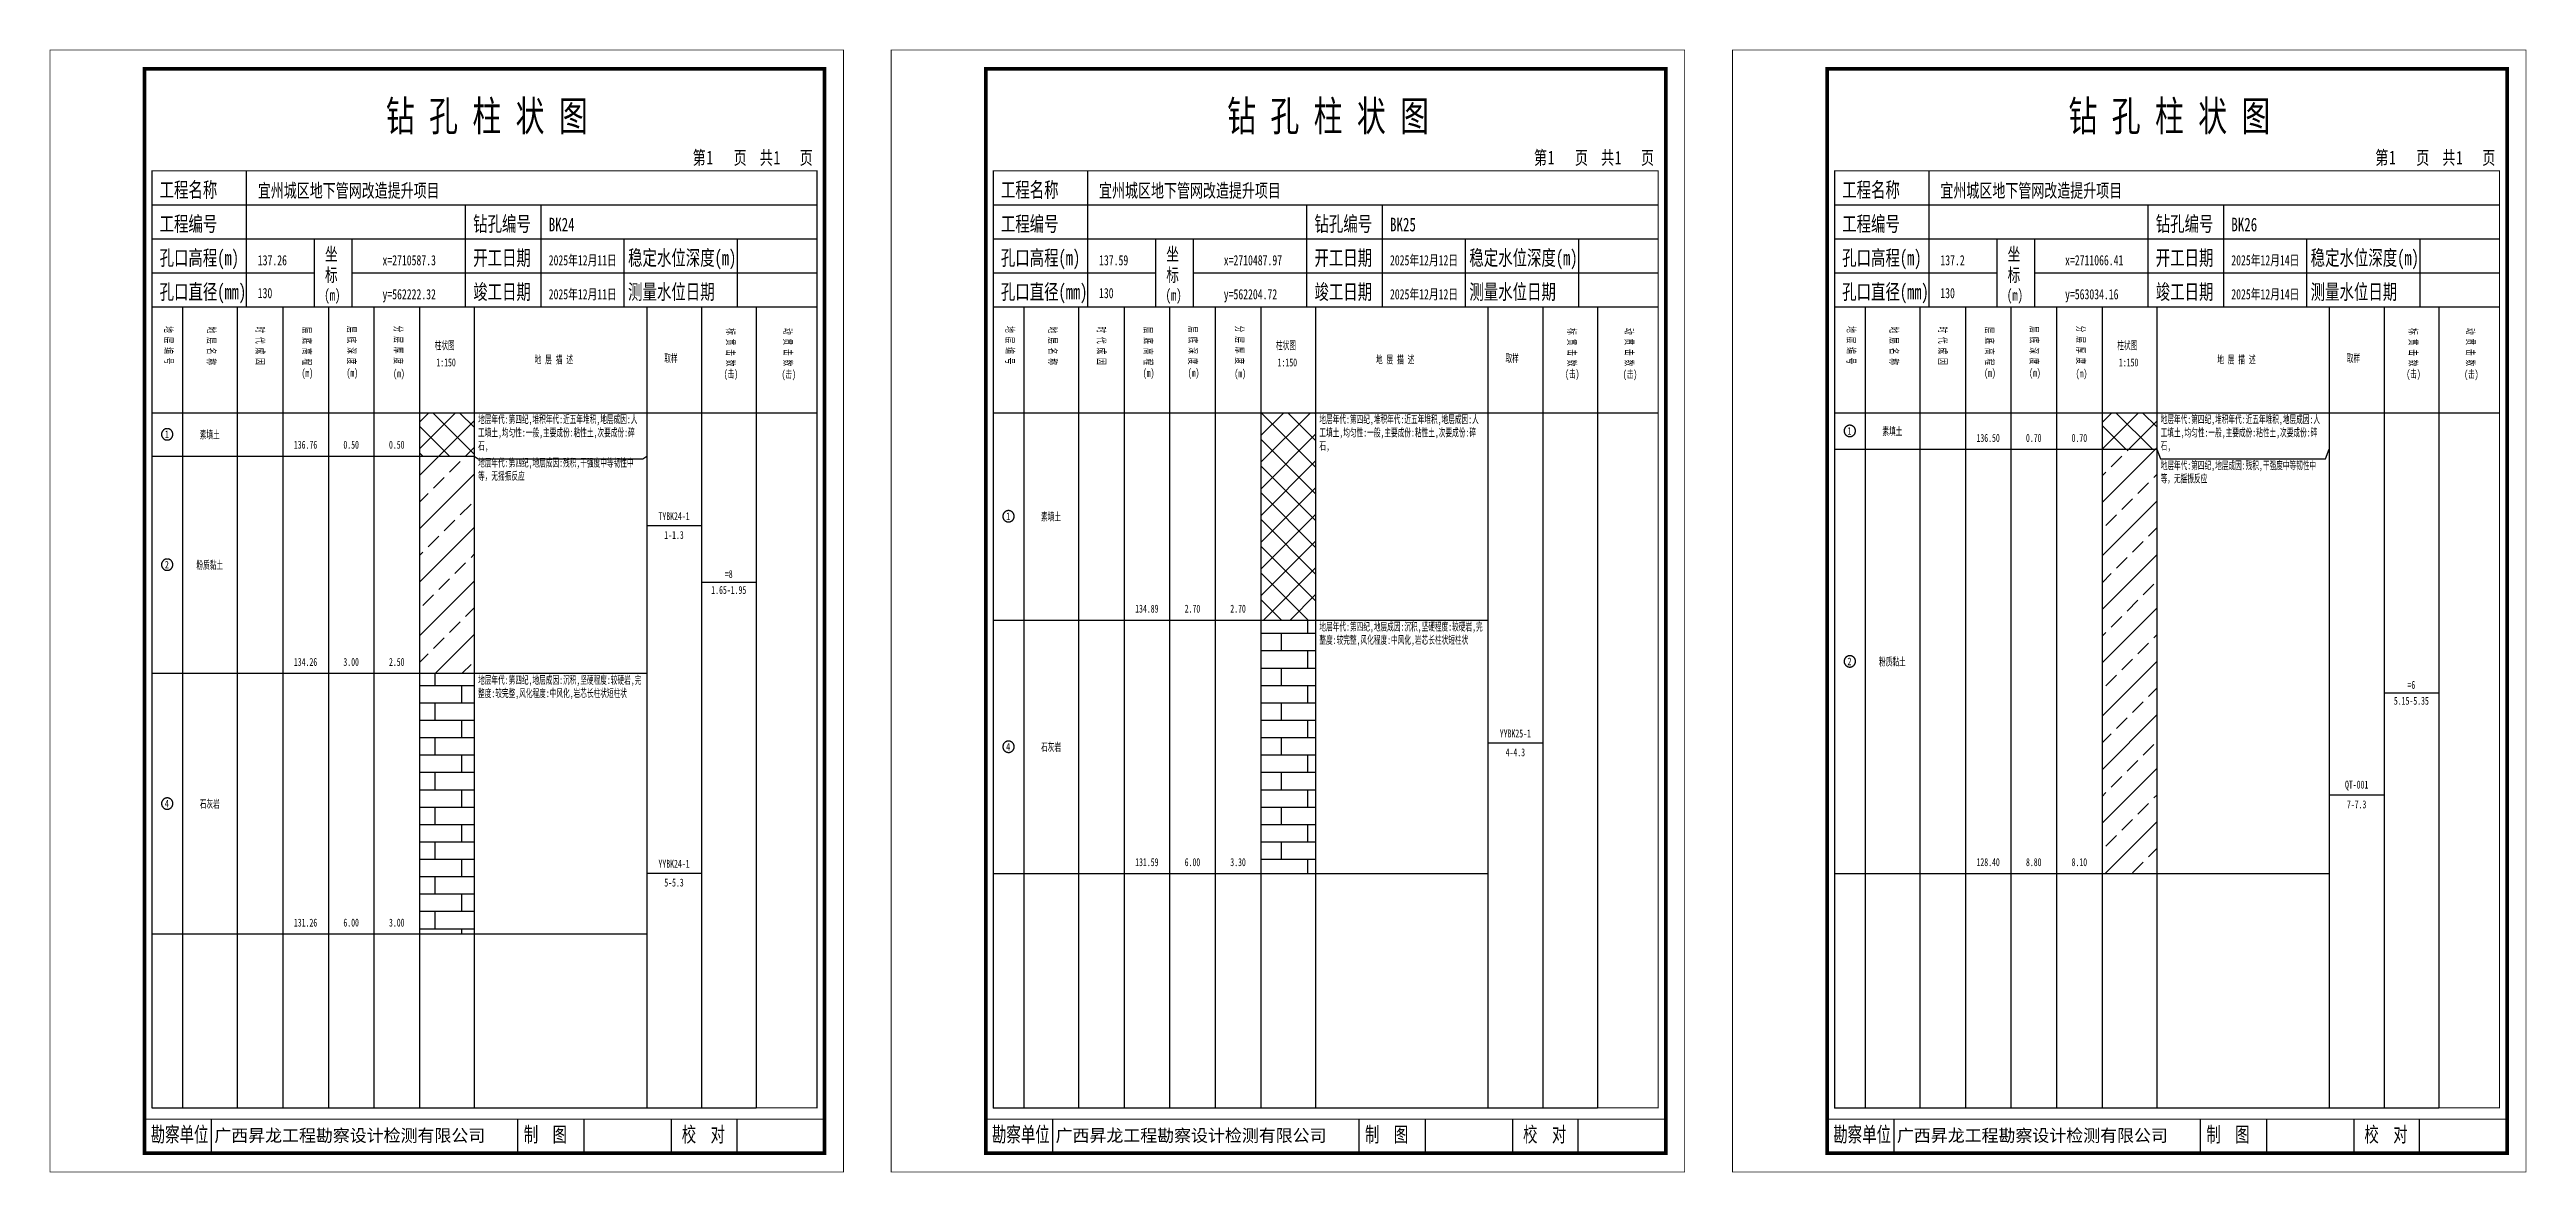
# Model space of a CAD drawing. Header units: millimetres. Extents: x 0 to 2711117, y 0 to 567555.
# Drawn here: x 7794 to 8450, y 0 to 297 of the extents above; entities that cross this region are included whole.
import ezdxf
from ezdxf.enums import TextEntityAlignment as Align

# ---------------------------------------------------------------- set-up
doc = ezdxf.new("R2010")
doc.units = ezdxf.units.MM
doc.layers.add('GICAD_POU_TEXTS', color=7, linetype='Continuous')
doc.layers.add('勘察点图例', color=7, linetype='Continuous')
doc.styles.add('HEAD_FONT', font='simfang.ttf', dxfattribs={"width": 0.6})
doc.styles.add('HEAD_FONT2', font='simfang.ttf', dxfattribs={"width": 0.6})
doc.styles.add('HT', font='simhei.ttf')
doc.styles.add('LZ_FONT', font='simfang.ttf', dxfattribs={"width": 0.7, "height": 8})
doc.styles.add('成果图图块', font='simfang.ttf', dxfattribs={"height": 2.5})
doc.styles.add('成果图表体', font='simfang.ttf', dxfattribs={"width": 0.6, "height": 2.1})
pattern_1 = [(45, (0, 0), (-3.535534, 3.535534), []), (135, (0, 0), (-3.535534, -3.535534), [])]
pattern_2 = [(45, (0, 0), (-7.071068, 7.071068), []), (45, (7.071, 0), (-7.071068, 7.071068), [4, -2])]
pattern_3 = [(0, (0, 0), (0, 4.6), []), (90, (0, 0), (-7, 4.6), [4.6, -4.6])]

# ---------------------------------------------------------------- blocks, each defined once
blk = doc.blocks.new('BK24')
for p, q in [((52, 229), (52, 265)), ((27, 256), (203, 256)), ((110, 229), (110, 256)), ((130, 229), (130, 256)), ((27, 247), (203, 247)), ((70, 229), (70, 247)), ((80, 229), (80, 247)), ((152, 229), (152, 247)), ((182, 229), (182, 247)), ((27, 238), (70, 238)), ((80, 238), (203, 238)), ((27, 229), (35.05, 229)), ((35.05, 229), (35.05, 17)), ((35.05, 229), (49.53, 229)), ((49.53, 229), (49.53, 17)), ((49.53, 229), (61.6, 229)), ((61.6, 229), (61.6, 17)), ((61.6, 229), (73.68, 229)), ((73.68, 229), (73.68, 17)), ((73.68, 229), (85.75, 229)), ((85.75, 229), (85.75, 17)), ((85.75, 229), (97.82, 229)), ((97.82, 229), (97.82, 17)), ((97.82, 229), (112.3, 229)), ((112.3, 229), (112.3, 17)), ((112.3, 229), (157.93, 229)), ((157.93, 229), (157.93, 17)), ((157.93, 229), (172.42, 229)), ((172.42, 229), (172.42, 17)), ((172.42, 229), (186.9, 229)), ((186.9, 229), (186.9, 17)), ((186.9, 229), (203, 229)), ((27, 201), (203, 201)), ((27, 17), (35.05, 17)), ((35.05, 17), (49.53, 17)), ((42.74, 4.95), (42.74, 13.95)), ((42.74, 4.95), (42.74, 13.95)), ((49.53, 17), (61.6, 17)), ((61.6, 17), (73.68, 17)), ((73.68, 17), (85.75, 17)), ((85.75, 17), (97.82, 17)), ((97.82, 17), (112.3, 17)), ((112.3, 17), (157.93, 17)), ((123.83, 4.95), (123.83, 13.95)), ((141.38, 4.95), (141.38, 13.95)), ((157.93, 17), (172.42, 17)), ((164.48, 4.95), (164.48, 13.95)), ((172.42, 17), (186.9, 17)), ((181.84, 4.95), (181.84, 13.95)), ((181.84, 4.95), (181.84, 13.95))]:
    blk.add_line(p, q)
for points, const_width in [([(0, 0), (210, 0), (210, 297), (0, 297)], 0.25), ([(25, 5), (205, 5), (205, 292), (25, 292)], 1), ([(27, 265), (203, 265), (203, 17), (27, 17)], 0.3)]:
    blk.add_lwpolyline(points, close=True, dxfattribs=dict(const_width=const_width))
at = {"const_width": 0.3}
for points in [[(27, 229), (203, 229)], [(25, 14), (205, 14)]]:
    blk.add_lwpolyline(points, dxfattribs=at)
at = {"style": 'LZ_FONT', "width": 0.7}
for s, height, p in [('钻 孔 柱 状 图', 8, (88.9, 275.54)), ('第', 3.6, (170.12, 266.7)), ('1', 3.6, (173.78, 266.75)), ('页', 3.6, (180.96, 266.7)), ('共', 3.6, (187.88, 266.7)), ('1', 3.6, (191.54, 266.7)), ('页', 3.6, (198.44, 266.7)), ('工程名称', 4, (29, 258)), ('宜州城区地下管网改造提升项目', 3.6, (55, 258)), ('工程编号', 4, (29, 249)), ('钻孔编号', 4, (112, 249)), ('BK24', 3.6, (132, 249)), ('孔口高程(m)', 4, (29, 240)), ('137.26', 2.7, (55, 240)), ('坐', 3.5, (72.79, 241.24)), ('x=2710587.3', 2.7, (88, 240)), ('开工日期', 4, (112, 240)), ('2025年12月11日', 2.7, (132, 240)), ('稳定水位深度(m)', 4, (153, 240)), ('标', 3.5, (72.79, 235.7)), ('孔口直径(mm)', 4, (29, 231)), ('130', 2.7, (54.98, 231.31)), ('(m) ', 3, (72.59, 230.65)), ('y=562222.32', 2.7, (88, 231)), ('竣工日期', 4, (112, 231)), ('2025年12月11日', 2.7, (132, 231)), ('测量水位日期', 4, (153, 231)), ('勘察单位', 4, (26.65, 7.95)), ('制  图', 4, (125.4, 7.95)), ('校  对', 4, (167.22, 7.95))]:
    blk.add_text(s, height=height, dxfattribs=at).set_placement(p)
at = {"style": 'HT'}
blk.add_text('广西昇龙工程勘察设计检测有限公司', height=3.2865, dxfattribs=at).set_placement((43.48, 8.02))
at = {"char_height": 2.1, "width": 22.806, "attachment_point": 1, "rotation": 270, "style": 'HEAD_FONT'}
for s, insert in [('地 层 编 号', (32.46, 223.92)), ('地 层 名 称', (43.79, 223.76)), ('时 代 成 因', (56.67, 223.83)), ('层 底 高 程', (69.07, 223.71)), ('层 底 深 度', (80.9, 223.91)), ('分 层 厚 度', (93.26, 224.01)), ('标 贯 击 数', (181.21, 223.37)), ('动 贯 击 数', (196.38, 223.43))]:
    blk.add_mtext(s, dxfattribs=dict(at, insert=insert))
at = {"char_height": 2.1, "attachment_point": 1}
for s, insert, width, style in [('柱状图', (101.82, 219.87), 7.855, 'HEAD_FONT2'), ('地 层 描 述', (128.29, 216.11), 22.0781, 'HEAD_FONT2'), ('取样', (162.58, 216.44), 7.855, 'HEAD_FONT2'), ('(m)', (66.58, 212.56), 4.7944, 'HEAD_FONT'), ('(m)', (78.47, 212.61), 4.7944, 'HEAD_FONT'), ('(m)', (90.81, 212.43), 4.7944, 'HEAD_FONT'), ('1:150', (102.26, 215.36), 6.9223, 'HEAD_FONT2'), ('(击)', (178.33, 212.31), 7.855, 'HEAD_FONT2'), ('(击)', (193.64, 212.22), 7.855, 'HEAD_FONT2')]:
    blk.add_mtext(s, dxfattribs=dict(at, insert=insert, width=width, style=style))
blk = doc.blocks.new('BK24_0')
at = {"color": 7}
blk.add_polyline3d([(-1.5, 0.02, 0), (-1.5, -0.06, 0), (-1.49, -0.13, 0), (-1.48, -0.2, 0), (-1.47, -0.28, 0), (-1.46, -0.35, 0), (-1.44, -0.42, 0), (-1.41, -0.49, 0), (-1.39, -0.56, 0), (-1.36, -0.63, 0), (-1.32, -0.69, 0), (-1.29, -0.76, 0), (-1.25, -0.82, 0), (-1.2, -0.88, 0), (-1.16, -0.94, 0), (-1.11, -0.99, 0), (-1.06, -1.04, 0), (-1.01, -1.1, 0), (-0.95, -1.14, 0), (-0.89, -1.19, 0), (-0.83, -1.23, 0), (-0.77, -1.27, 0), (-0.71, -1.31, 0), (-0.64, -1.34, 0), (-0.57, -1.37, 0), (-0.51, -1.4, 0), (-0.44, -1.42, 0), (-0.36, -1.44, 0), (-0.29, -1.46, 0), (-0.22, -1.47, 0), (-0.15, -1.48, 0), (-0.07, -1.48, 0), (0, -1.48, 0), (0.07, -1.48, 0), (0.15, -1.48, 0), (0.22, -1.47, 0), (0.29, -1.46, 0), (0.36, -1.44, 0), (0.44, -1.42, 0), (0.51, -1.4, 0), (0.57, -1.37, 0), (0.64, -1.34, 0), (0.71, -1.31, 0), (0.77, -1.27, 0), (0.83, -1.23, 0), (0.89, -1.19, 0), (0.95, -1.14, 0), (1.01, -1.1, 0), (1.06, -1.04, 0), (1.11, -0.99, 0), (1.16, -0.94, 0), (1.2, -0.88, 0), (1.25, -0.82, 0), (1.29, -0.76, 0), (1.32, -0.69, 0), (1.36, -0.63, 0), (1.39, -0.56, 0), (1.41, -0.49, 0), (1.44, -0.42, 0), (1.46, -0.35, 0), (1.47, -0.28, 0), (1.48, -0.2, 0), (1.49, -0.13, 0), (1.5, -0.06, 0), (1.5, 0.02, 0), (1.5, 0.09, 0), (1.49, 0.16, 0), (1.48, 0.24, 0), (1.47, 0.31, 0), (1.46, 0.38, 0), (1.44, 0.45, 0), (1.41, 0.52, 0), (1.39, 0.59, 0), (1.36, 0.66, 0), (1.32, 0.72, 0), (1.29, 0.79, 0), (1.25, 0.85, 0), (1.2, 0.91, 0), (1.16, 0.97, 0), (1.11, 1.02, 0), (1.06, 1.08, 0), (1.01, 1.13, 0), (0.95, 1.18, 0), (0.89, 1.22, 0), (0.83, 1.26, 0), (0.77, 1.3, 0), (0.71, 1.34, 0), (0.64, 1.37, 0), (0.57, 1.4, 0), (0.51, 1.43, 0), (0.44, 1.45, 0), (0.36, 1.47, 0), (0.29, 1.49, 0), (0.22, 1.5, 0), (0.15, 1.51, 0), (0.07, 1.51, 0), (0, 1.52, 0), (-0.07, 1.51, 0), (-0.15, 1.51, 0), (-0.22, 1.5, 0), (-0.29, 1.49, 0), (-0.36, 1.47, 0), (-0.44, 1.45, 0), (-0.51, 1.43, 0), (-0.57, 1.4, 0), (-0.64, 1.37, 0), (-0.71, 1.34, 0), (-0.77, 1.3, 0), (-0.83, 1.26, 0), (-0.89, 1.22, 0), (-0.95, 1.18, 0), (-1.01, 1.13, 0), (-1.06, 1.08, 0), (-1.11, 1.02, 0), (-1.16, 0.97, 0), (-1.2, 0.91, 0), (-1.25, 0.85, 0), (-1.29, 0.79, 0), (-1.32, 0.72, 0), (-1.36, 0.66, 0), (-1.39, 0.59, 0), (-1.41, 0.52, 0), (-1.44, 0.45, 0), (-1.46, 0.38, 0), (-1.47, 0.31, 0), (-1.48, 0.24, 0), (-1.49, 0.16, 0), (-1.5, 0.09, 0), (-1.5, 0.02, 0)], dxfattribs=at)
at = {"layer": 'GICAD_POU_TEXTS', "color": 7, "style": '成果图图块', "width": 0.7}
blk.add_text('1', height=2, dxfattribs=at).set_placement((-0.09, -0.99), align=Align.CENTER)
blk = doc.blocks.new('BK24_1')
at = {"color": 7}
blk.add_polyline3d([(-1.5, 0.02, 0), (-1.5, -0.06, 0), (-1.49, -0.13, 0), (-1.48, -0.2, 0), (-1.47, -0.28, 0), (-1.46, -0.35, 0), (-1.44, -0.42, 0), (-1.41, -0.49, 0), (-1.39, -0.56, 0), (-1.36, -0.63, 0), (-1.32, -0.69, 0), (-1.29, -0.76, 0), (-1.25, -0.82, 0), (-1.2, -0.88, 0), (-1.16, -0.94, 0), (-1.11, -0.99, 0), (-1.06, -1.04, 0), (-1.01, -1.1, 0), (-0.95, -1.14, 0), (-0.89, -1.19, 0), (-0.83, -1.23, 0), (-0.77, -1.27, 0), (-0.71, -1.31, 0), (-0.64, -1.34, 0), (-0.57, -1.37, 0), (-0.51, -1.4, 0), (-0.44, -1.42, 0), (-0.36, -1.44, 0), (-0.29, -1.46, 0), (-0.22, -1.47, 0), (-0.15, -1.48, 0), (-0.07, -1.48, 0), (0, -1.48, 0), (0.07, -1.48, 0), (0.15, -1.48, 0), (0.22, -1.47, 0), (0.29, -1.46, 0), (0.36, -1.44, 0), (0.44, -1.42, 0), (0.51, -1.4, 0), (0.57, -1.37, 0), (0.64, -1.34, 0), (0.71, -1.31, 0), (0.77, -1.27, 0), (0.83, -1.23, 0), (0.89, -1.19, 0), (0.95, -1.14, 0), (1.01, -1.1, 0), (1.06, -1.04, 0), (1.11, -0.99, 0), (1.16, -0.94, 0), (1.2, -0.88, 0), (1.25, -0.82, 0), (1.29, -0.76, 0), (1.32, -0.69, 0), (1.36, -0.63, 0), (1.39, -0.56, 0), (1.41, -0.49, 0), (1.44, -0.42, 0), (1.46, -0.35, 0), (1.47, -0.28, 0), (1.48, -0.2, 0), (1.49, -0.13, 0), (1.5, -0.06, 0), (1.5, 0.02, 0), (1.5, 0.09, 0), (1.49, 0.16, 0), (1.48, 0.24, 0), (1.47, 0.31, 0), (1.46, 0.38, 0), (1.44, 0.45, 0), (1.41, 0.52, 0), (1.39, 0.59, 0), (1.36, 0.66, 0), (1.32, 0.72, 0), (1.29, 0.79, 0), (1.25, 0.85, 0), (1.2, 0.91, 0), (1.16, 0.97, 0), (1.11, 1.02, 0), (1.06, 1.08, 0), (1.01, 1.13, 0), (0.95, 1.18, 0), (0.89, 1.22, 0), (0.83, 1.26, 0), (0.77, 1.3, 0), (0.71, 1.34, 0), (0.64, 1.37, 0), (0.57, 1.4, 0), (0.51, 1.43, 0), (0.44, 1.45, 0), (0.36, 1.47, 0), (0.29, 1.49, 0), (0.22, 1.5, 0), (0.15, 1.51, 0), (0.07, 1.51, 0), (0, 1.52, 0), (-0.07, 1.51, 0), (-0.15, 1.51, 0), (-0.22, 1.5, 0), (-0.29, 1.49, 0), (-0.36, 1.47, 0), (-0.44, 1.45, 0), (-0.51, 1.43, 0), (-0.57, 1.4, 0), (-0.64, 1.37, 0), (-0.71, 1.34, 0), (-0.77, 1.3, 0), (-0.83, 1.26, 0), (-0.89, 1.22, 0), (-0.95, 1.18, 0), (-1.01, 1.13, 0), (-1.06, 1.08, 0), (-1.11, 1.02, 0), (-1.16, 0.97, 0), (-1.2, 0.91, 0), (-1.25, 0.85, 0), (-1.29, 0.79, 0), (-1.32, 0.72, 0), (-1.36, 0.66, 0), (-1.39, 0.59, 0), (-1.41, 0.52, 0), (-1.44, 0.45, 0), (-1.46, 0.38, 0), (-1.47, 0.31, 0), (-1.48, 0.24, 0), (-1.49, 0.16, 0), (-1.5, 0.09, 0), (-1.5, 0.02, 0)], dxfattribs=at)
at = {"layer": 'GICAD_POU_TEXTS', "color": 7, "style": '成果图图块', "width": 0.7}
blk.add_text('2', height=2, dxfattribs=at).set_placement((-0.09, -0.99), align=Align.CENTER)
blk = doc.blocks.new('BK24_2')
at = {"color": 7}
blk.add_polyline3d([(-1.5, 0.02, 0), (-1.5, -0.06, 0), (-1.49, -0.13, 0), (-1.48, -0.2, 0), (-1.47, -0.28, 0), (-1.46, -0.35, 0), (-1.44, -0.42, 0), (-1.41, -0.49, 0), (-1.39, -0.56, 0), (-1.36, -0.63, 0), (-1.32, -0.69, 0), (-1.29, -0.76, 0), (-1.25, -0.82, 0), (-1.2, -0.88, 0), (-1.16, -0.94, 0), (-1.11, -0.99, 0), (-1.06, -1.04, 0), (-1.01, -1.1, 0), (-0.95, -1.14, 0), (-0.89, -1.19, 0), (-0.83, -1.23, 0), (-0.77, -1.27, 0), (-0.71, -1.31, 0), (-0.64, -1.34, 0), (-0.57, -1.37, 0), (-0.51, -1.4, 0), (-0.44, -1.42, 0), (-0.36, -1.44, 0), (-0.29, -1.46, 0), (-0.22, -1.47, 0), (-0.15, -1.48, 0), (-0.07, -1.48, 0), (0, -1.48, 0), (0.07, -1.48, 0), (0.15, -1.48, 0), (0.22, -1.47, 0), (0.29, -1.46, 0), (0.36, -1.44, 0), (0.44, -1.42, 0), (0.51, -1.4, 0), (0.57, -1.37, 0), (0.64, -1.34, 0), (0.71, -1.31, 0), (0.77, -1.27, 0), (0.83, -1.23, 0), (0.89, -1.19, 0), (0.95, -1.14, 0), (1.01, -1.1, 0), (1.06, -1.04, 0), (1.11, -0.99, 0), (1.16, -0.94, 0), (1.2, -0.88, 0), (1.25, -0.82, 0), (1.29, -0.76, 0), (1.32, -0.69, 0), (1.36, -0.63, 0), (1.39, -0.56, 0), (1.41, -0.49, 0), (1.44, -0.42, 0), (1.46, -0.35, 0), (1.47, -0.28, 0), (1.48, -0.2, 0), (1.49, -0.13, 0), (1.5, -0.06, 0), (1.5, 0.02, 0), (1.5, 0.09, 0), (1.49, 0.16, 0), (1.48, 0.24, 0), (1.47, 0.31, 0), (1.46, 0.38, 0), (1.44, 0.45, 0), (1.41, 0.52, 0), (1.39, 0.59, 0), (1.36, 0.66, 0), (1.32, 0.72, 0), (1.29, 0.79, 0), (1.25, 0.85, 0), (1.2, 0.91, 0), (1.16, 0.97, 0), (1.11, 1.02, 0), (1.06, 1.08, 0), (1.01, 1.13, 0), (0.95, 1.18, 0), (0.89, 1.22, 0), (0.83, 1.26, 0), (0.77, 1.3, 0), (0.71, 1.34, 0), (0.64, 1.37, 0), (0.57, 1.4, 0), (0.51, 1.43, 0), (0.44, 1.45, 0), (0.36, 1.47, 0), (0.29, 1.49, 0), (0.22, 1.5, 0), (0.15, 1.51, 0), (0.07, 1.51, 0), (0, 1.52, 0), (-0.07, 1.51, 0), (-0.15, 1.51, 0), (-0.22, 1.5, 0), (-0.29, 1.49, 0), (-0.36, 1.47, 0), (-0.44, 1.45, 0), (-0.51, 1.43, 0), (-0.57, 1.4, 0), (-0.64, 1.37, 0), (-0.71, 1.34, 0), (-0.77, 1.3, 0), (-0.83, 1.26, 0), (-0.89, 1.22, 0), (-0.95, 1.18, 0), (-1.01, 1.13, 0), (-1.06, 1.08, 0), (-1.11, 1.02, 0), (-1.16, 0.97, 0), (-1.2, 0.91, 0), (-1.25, 0.85, 0), (-1.29, 0.79, 0), (-1.32, 0.72, 0), (-1.36, 0.66, 0), (-1.39, 0.59, 0), (-1.41, 0.52, 0), (-1.44, 0.45, 0), (-1.46, 0.38, 0), (-1.47, 0.31, 0), (-1.48, 0.24, 0), (-1.49, 0.16, 0), (-1.5, 0.09, 0), (-1.5, 0.02, 0)], dxfattribs=at)
at = {"layer": 'GICAD_POU_TEXTS', "color": 7, "style": '成果图图块', "width": 0.7}
blk.add_text('4', height=2, dxfattribs=at).set_placement((-0.09, -0.99), align=Align.CENTER)
blk = doc.blocks.new('BK25')
for p, q in [((52, 229), (52, 265)), ((27, 256), (203, 256)), ((110, 229), (110, 256)), ((130, 229), (130, 256)), ((27, 247), (203, 247)), ((70, 229), (70, 247)), ((80, 229), (80, 247)), ((152, 229), (152, 247)), ((182, 229), (182, 247)), ((27, 238), (70, 238)), ((80, 238), (203, 238)), ((27, 229), (35.05, 229)), ((35.05, 229), (35.05, 17)), ((35.05, 229), (49.53, 229)), ((49.53, 229), (49.53, 17)), ((49.53, 229), (61.6, 229)), ((61.6, 229), (61.6, 17)), ((61.6, 229), (73.68, 229)), ((73.68, 229), (73.68, 17)), ((73.68, 229), (85.75, 229)), ((85.75, 229), (85.75, 17)), ((85.75, 229), (97.82, 229)), ((97.82, 229), (97.82, 17)), ((97.82, 229), (112.3, 229)), ((112.3, 229), (112.3, 17)), ((112.3, 229), (157.93, 229)), ((157.93, 229), (157.93, 17)), ((157.93, 229), (172.42, 229)), ((172.42, 229), (172.42, 17)), ((172.42, 229), (186.9, 229)), ((186.9, 229), (186.9, 17)), ((186.9, 229), (203, 229)), ((27, 201), (203, 201)), ((27, 17), (35.05, 17)), ((35.05, 17), (49.53, 17)), ((42.74, 4.95), (42.74, 13.95)), ((42.74, 4.95), (42.74, 13.95)), ((49.53, 17), (61.6, 17)), ((61.6, 17), (73.68, 17)), ((73.68, 17), (85.75, 17)), ((85.75, 17), (97.82, 17)), ((97.82, 17), (112.3, 17)), ((112.3, 17), (157.93, 17)), ((123.83, 4.95), (123.83, 13.95)), ((141.38, 4.95), (141.38, 13.95)), ((157.93, 17), (172.42, 17)), ((164.48, 4.95), (164.48, 13.95)), ((172.42, 17), (186.9, 17)), ((181.84, 4.95), (181.84, 13.95)), ((181.84, 4.95), (181.84, 13.95))]:
    blk.add_line(p, q)
for points, const_width in [([(0, 0), (210, 0), (210, 297), (0, 297)], 0.25), ([(25, 5), (205, 5), (205, 292), (25, 292)], 1), ([(27, 265), (203, 265), (203, 17), (27, 17)], 0.3)]:
    blk.add_lwpolyline(points, close=True, dxfattribs=dict(const_width=const_width))
at = {"const_width": 0.3}
for points in [[(27, 229), (203, 229)], [(25, 14), (205, 14)]]:
    blk.add_lwpolyline(points, dxfattribs=at)
at = {"style": 'LZ_FONT', "width": 0.7}
for s, height, p in [('钻 孔 柱 状 图', 8, (88.9, 275.54)), ('第', 3.6, (170.12, 266.7)), ('1', 3.6, (173.78, 266.75)), ('页', 3.6, (180.96, 266.7)), ('共', 3.6, (187.88, 266.7)), ('1', 3.6, (191.54, 266.7)), ('页', 3.6, (198.44, 266.7)), ('工程名称', 4, (29, 258)), ('宜州城区地下管网改造提升项目', 3.6, (55, 258)), ('工程编号', 4, (29, 249)), ('钻孔编号', 4, (112, 249)), ('BK25', 3.6, (132, 249)), ('孔口高程(m)', 4, (29, 240)), ('137.59', 2.7, (55, 240)), ('坐', 3.5, (72.79, 241.24)), ('x=2710487.97', 2.7, (88, 240)), ('开工日期', 4, (112, 240)), ('2025年12月12日', 2.7, (132, 240)), ('稳定水位深度(m)', 4, (153, 240)), ('标', 3.5, (72.79, 235.7)), ('孔口直径(mm)', 4, (29, 231)), ('130', 2.7, (54.98, 231.31)), ('(m) ', 3, (72.59, 230.65)), ('y=562204.72', 2.7, (88, 231)), ('竣工日期', 4, (112, 231)), ('2025年12月12日', 2.7, (132, 231)), ('测量水位日期', 4, (153, 231)), ('勘察单位', 4, (26.65, 7.95)), ('制  图', 4, (125.4, 7.95)), ('校  对', 4, (167.22, 7.95))]:
    blk.add_text(s, height=height, dxfattribs=at).set_placement(p)
at = {"style": 'HT'}
blk.add_text('广西昇龙工程勘察设计检测有限公司', height=3.2865, dxfattribs=at).set_placement((43.48, 8.02))
at = {"char_height": 2.1, "width": 22.806, "attachment_point": 1, "rotation": 270, "style": 'HEAD_FONT'}
for s, insert in [('地 层 编 号', (32.46, 223.92)), ('地 层 名 称', (43.79, 223.76)), ('时 代 成 因', (56.67, 223.83)), ('层 底 高 程', (69.07, 223.71)), ('层 底 深 度', (80.9, 223.91)), ('分 层 厚 度', (93.26, 224.01)), ('标 贯 击 数', (181.21, 223.37)), ('动 贯 击 数', (196.38, 223.43))]:
    blk.add_mtext(s, dxfattribs=dict(at, insert=insert))
at = {"char_height": 2.1, "attachment_point": 1}
for s, insert, width, style in [('柱状图', (101.82, 219.87), 7.855, 'HEAD_FONT2'), ('地 层 描 述', (128.29, 216.11), 22.0781, 'HEAD_FONT2'), ('取样', (162.58, 216.44), 7.855, 'HEAD_FONT2'), ('(m)', (66.58, 212.56), 4.7944, 'HEAD_FONT'), ('(m)', (78.47, 212.61), 4.7944, 'HEAD_FONT'), ('(m)', (90.81, 212.43), 4.7944, 'HEAD_FONT'), ('1:150', (102.26, 215.36), 6.9223, 'HEAD_FONT2'), ('(击)', (178.33, 212.31), 7.855, 'HEAD_FONT2'), ('(击)', (193.64, 212.22), 7.855, 'HEAD_FONT2')]:
    blk.add_mtext(s, dxfattribs=dict(at, insert=insert, width=width, style=style))
blk = doc.blocks.new('BK25_0')
at = {"color": 7}
blk.add_polyline3d([(-1.5, 0.02, 0), (-1.5, -0.06, 0), (-1.49, -0.13, 0), (-1.48, -0.2, 0), (-1.47, -0.28, 0), (-1.46, -0.35, 0), (-1.44, -0.42, 0), (-1.41, -0.49, 0), (-1.39, -0.56, 0), (-1.36, -0.63, 0), (-1.32, -0.69, 0), (-1.29, -0.76, 0), (-1.25, -0.82, 0), (-1.2, -0.88, 0), (-1.16, -0.94, 0), (-1.11, -0.99, 0), (-1.06, -1.04, 0), (-1.01, -1.1, 0), (-0.95, -1.14, 0), (-0.89, -1.19, 0), (-0.83, -1.23, 0), (-0.77, -1.27, 0), (-0.71, -1.31, 0), (-0.64, -1.34, 0), (-0.57, -1.37, 0), (-0.51, -1.4, 0), (-0.44, -1.42, 0), (-0.36, -1.44, 0), (-0.29, -1.46, 0), (-0.22, -1.47, 0), (-0.15, -1.48, 0), (-0.07, -1.48, 0), (0, -1.48, 0), (0.07, -1.48, 0), (0.15, -1.48, 0), (0.22, -1.47, 0), (0.29, -1.46, 0), (0.36, -1.44, 0), (0.44, -1.42, 0), (0.51, -1.4, 0), (0.57, -1.37, 0), (0.64, -1.34, 0), (0.71, -1.31, 0), (0.77, -1.27, 0), (0.83, -1.23, 0), (0.89, -1.19, 0), (0.95, -1.14, 0), (1.01, -1.1, 0), (1.06, -1.04, 0), (1.11, -0.99, 0), (1.16, -0.94, 0), (1.2, -0.88, 0), (1.25, -0.82, 0), (1.29, -0.76, 0), (1.32, -0.69, 0), (1.36, -0.63, 0), (1.39, -0.56, 0), (1.41, -0.49, 0), (1.44, -0.42, 0), (1.46, -0.35, 0), (1.47, -0.28, 0), (1.48, -0.2, 0), (1.49, -0.13, 0), (1.5, -0.06, 0), (1.5, 0.02, 0), (1.5, 0.09, 0), (1.49, 0.16, 0), (1.48, 0.24, 0), (1.47, 0.31, 0), (1.46, 0.38, 0), (1.44, 0.45, 0), (1.41, 0.52, 0), (1.39, 0.59, 0), (1.36, 0.66, 0), (1.32, 0.72, 0), (1.29, 0.79, 0), (1.25, 0.85, 0), (1.2, 0.91, 0), (1.16, 0.97, 0), (1.11, 1.02, 0), (1.06, 1.08, 0), (1.01, 1.13, 0), (0.95, 1.18, 0), (0.89, 1.22, 0), (0.83, 1.26, 0), (0.77, 1.3, 0), (0.71, 1.34, 0), (0.64, 1.37, 0), (0.57, 1.4, 0), (0.51, 1.43, 0), (0.44, 1.45, 0), (0.36, 1.47, 0), (0.29, 1.49, 0), (0.22, 1.5, 0), (0.15, 1.51, 0), (0.07, 1.51, 0), (0, 1.52, 0), (-0.07, 1.51, 0), (-0.15, 1.51, 0), (-0.22, 1.5, 0), (-0.29, 1.49, 0), (-0.36, 1.47, 0), (-0.44, 1.45, 0), (-0.51, 1.43, 0), (-0.57, 1.4, 0), (-0.64, 1.37, 0), (-0.71, 1.34, 0), (-0.77, 1.3, 0), (-0.83, 1.26, 0), (-0.89, 1.22, 0), (-0.95, 1.18, 0), (-1.01, 1.13, 0), (-1.06, 1.08, 0), (-1.11, 1.02, 0), (-1.16, 0.97, 0), (-1.2, 0.91, 0), (-1.25, 0.85, 0), (-1.29, 0.79, 0), (-1.32, 0.72, 0), (-1.36, 0.66, 0), (-1.39, 0.59, 0), (-1.41, 0.52, 0), (-1.44, 0.45, 0), (-1.46, 0.38, 0), (-1.47, 0.31, 0), (-1.48, 0.24, 0), (-1.49, 0.16, 0), (-1.5, 0.09, 0), (-1.5, 0.02, 0)], dxfattribs=at)
at = {"layer": 'GICAD_POU_TEXTS', "color": 7, "style": '成果图图块', "width": 0.7}
blk.add_text('1', height=2, dxfattribs=at).set_placement((-0.09, -0.99), align=Align.CENTER)
blk = doc.blocks.new('BK25_1')
at = {"color": 7}
blk.add_polyline3d([(-1.5, 0.02, 0), (-1.5, -0.06, 0), (-1.49, -0.13, 0), (-1.48, -0.2, 0), (-1.47, -0.28, 0), (-1.46, -0.35, 0), (-1.44, -0.42, 0), (-1.41, -0.49, 0), (-1.39, -0.56, 0), (-1.36, -0.63, 0), (-1.32, -0.69, 0), (-1.29, -0.76, 0), (-1.25, -0.82, 0), (-1.2, -0.88, 0), (-1.16, -0.94, 0), (-1.11, -0.99, 0), (-1.06, -1.04, 0), (-1.01, -1.1, 0), (-0.95, -1.14, 0), (-0.89, -1.19, 0), (-0.83, -1.23, 0), (-0.77, -1.27, 0), (-0.71, -1.31, 0), (-0.64, -1.34, 0), (-0.57, -1.37, 0), (-0.51, -1.4, 0), (-0.44, -1.42, 0), (-0.36, -1.44, 0), (-0.29, -1.46, 0), (-0.22, -1.47, 0), (-0.15, -1.48, 0), (-0.07, -1.48, 0), (0, -1.48, 0), (0.07, -1.48, 0), (0.15, -1.48, 0), (0.22, -1.47, 0), (0.29, -1.46, 0), (0.36, -1.44, 0), (0.44, -1.42, 0), (0.51, -1.4, 0), (0.57, -1.37, 0), (0.64, -1.34, 0), (0.71, -1.31, 0), (0.77, -1.27, 0), (0.83, -1.23, 0), (0.89, -1.19, 0), (0.95, -1.14, 0), (1.01, -1.1, 0), (1.06, -1.04, 0), (1.11, -0.99, 0), (1.16, -0.94, 0), (1.2, -0.88, 0), (1.25, -0.82, 0), (1.29, -0.76, 0), (1.32, -0.69, 0), (1.36, -0.63, 0), (1.39, -0.56, 0), (1.41, -0.49, 0), (1.44, -0.42, 0), (1.46, -0.35, 0), (1.47, -0.28, 0), (1.48, -0.2, 0), (1.49, -0.13, 0), (1.5, -0.06, 0), (1.5, 0.02, 0), (1.5, 0.09, 0), (1.49, 0.16, 0), (1.48, 0.24, 0), (1.47, 0.31, 0), (1.46, 0.38, 0), (1.44, 0.45, 0), (1.41, 0.52, 0), (1.39, 0.59, 0), (1.36, 0.66, 0), (1.32, 0.72, 0), (1.29, 0.79, 0), (1.25, 0.85, 0), (1.2, 0.91, 0), (1.16, 0.97, 0), (1.11, 1.02, 0), (1.06, 1.08, 0), (1.01, 1.13, 0), (0.95, 1.18, 0), (0.89, 1.22, 0), (0.83, 1.26, 0), (0.77, 1.3, 0), (0.71, 1.34, 0), (0.64, 1.37, 0), (0.57, 1.4, 0), (0.51, 1.43, 0), (0.44, 1.45, 0), (0.36, 1.47, 0), (0.29, 1.49, 0), (0.22, 1.5, 0), (0.15, 1.51, 0), (0.07, 1.51, 0), (0, 1.52, 0), (-0.07, 1.51, 0), (-0.15, 1.51, 0), (-0.22, 1.5, 0), (-0.29, 1.49, 0), (-0.36, 1.47, 0), (-0.44, 1.45, 0), (-0.51, 1.43, 0), (-0.57, 1.4, 0), (-0.64, 1.37, 0), (-0.71, 1.34, 0), (-0.77, 1.3, 0), (-0.83, 1.26, 0), (-0.89, 1.22, 0), (-0.95, 1.18, 0), (-1.01, 1.13, 0), (-1.06, 1.08, 0), (-1.11, 1.02, 0), (-1.16, 0.97, 0), (-1.2, 0.91, 0), (-1.25, 0.85, 0), (-1.29, 0.79, 0), (-1.32, 0.72, 0), (-1.36, 0.66, 0), (-1.39, 0.59, 0), (-1.41, 0.52, 0), (-1.44, 0.45, 0), (-1.46, 0.38, 0), (-1.47, 0.31, 0), (-1.48, 0.24, 0), (-1.49, 0.16, 0), (-1.5, 0.09, 0), (-1.5, 0.02, 0)], dxfattribs=at)
at = {"layer": 'GICAD_POU_TEXTS', "color": 7, "style": '成果图图块', "width": 0.7}
blk.add_text('4', height=2, dxfattribs=at).set_placement((-0.09, -0.99), align=Align.CENTER)
blk = doc.blocks.new('BK26')
for p, q in [((52, 229), (52, 265)), ((27, 256), (203, 256)), ((110, 229), (110, 256)), ((130, 229), (130, 256)), ((27, 247), (203, 247)), ((70, 229), (70, 247)), ((80, 229), (80, 247)), ((152, 229), (152, 247)), ((182, 229), (182, 247)), ((27, 238), (70, 238)), ((80, 238), (203, 238)), ((27, 229), (35.05, 229)), ((35.05, 229), (35.05, 17)), ((35.05, 229), (49.53, 229)), ((49.53, 229), (49.53, 17)), ((49.53, 229), (61.6, 229)), ((61.6, 229), (61.6, 17)), ((61.6, 229), (73.68, 229)), ((73.68, 229), (73.68, 17)), ((73.68, 229), (85.75, 229)), ((85.75, 229), (85.75, 17)), ((85.75, 229), (97.82, 229)), ((97.82, 229), (97.82, 17)), ((97.82, 229), (112.3, 229)), ((112.3, 229), (112.3, 17)), ((112.3, 229), (157.93, 229)), ((157.93, 229), (157.93, 17)), ((157.93, 229), (172.42, 229)), ((172.42, 229), (172.42, 17)), ((172.42, 229), (186.9, 229)), ((186.9, 229), (186.9, 17)), ((186.9, 229), (203, 229)), ((27, 201), (203, 201)), ((27, 17), (35.05, 17)), ((35.05, 17), (49.53, 17)), ((42.74, 4.95), (42.74, 13.95)), ((42.74, 4.95), (42.74, 13.95)), ((49.53, 17), (61.6, 17)), ((61.6, 17), (73.68, 17)), ((73.68, 17), (85.75, 17)), ((85.75, 17), (97.82, 17)), ((97.82, 17), (112.3, 17)), ((112.3, 17), (157.93, 17)), ((123.83, 4.95), (123.83, 13.95)), ((141.38, 4.95), (141.38, 13.95)), ((157.93, 17), (172.42, 17)), ((164.48, 4.95), (164.48, 13.95)), ((172.42, 17), (186.9, 17)), ((181.84, 4.95), (181.84, 13.95)), ((181.84, 4.95), (181.84, 13.95))]:
    blk.add_line(p, q)
for points, const_width in [([(0, 0), (210, 0), (210, 297), (0, 297)], 0.25), ([(25, 5), (205, 5), (205, 292), (25, 292)], 1), ([(27, 265), (203, 265), (203, 17), (27, 17)], 0.3)]:
    blk.add_lwpolyline(points, close=True, dxfattribs=dict(const_width=const_width))
at = {"const_width": 0.3}
for points in [[(27, 229), (203, 229)], [(25, 14), (205, 14)]]:
    blk.add_lwpolyline(points, dxfattribs=at)
at = {"style": 'LZ_FONT', "width": 0.7}
for s, height, p in [('钻 孔 柱 状 图', 8, (88.9, 275.54)), ('第', 3.6, (170.12, 266.7)), ('1', 3.6, (173.78, 266.75)), ('页', 3.6, (180.96, 266.7)), ('共', 3.6, (187.88, 266.7)), ('1', 3.6, (191.54, 266.7)), ('页', 3.6, (198.44, 266.7)), ('工程名称', 4, (29, 258)), ('宜州城区地下管网改造提升项目', 3.6, (55, 258)), ('工程编号', 4, (29, 249)), ('钻孔编号', 4, (112, 249)), ('BK26', 3.6, (132, 249)), ('孔口高程(m)', 4, (29, 240)), ('137.2', 2.7, (55, 240)), ('坐', 3.5, (72.79, 241.24)), ('x=2711066.41', 2.7, (88, 240)), ('开工日期', 4, (112, 240)), ('2025年12月14日', 2.7, (132, 240)), ('稳定水位深度(m)', 4, (153, 240)), ('标', 3.5, (72.79, 235.7)), ('孔口直径(mm)', 4, (29, 231)), ('130', 2.7, (54.98, 231.31)), ('(m) ', 3, (72.59, 230.65)), ('y=563034.16', 2.7, (88, 231)), ('竣工日期', 4, (112, 231)), ('2025年12月14日', 2.7, (132, 231)), ('测量水位日期', 4, (153, 231)), ('勘察单位', 4, (26.65, 7.95)), ('制  图', 4, (125.4, 7.95)), ('校  对', 4, (167.22, 7.95))]:
    blk.add_text(s, height=height, dxfattribs=at).set_placement(p)
at = {"style": 'HT'}
blk.add_text('广西昇龙工程勘察设计检测有限公司', height=3.2865, dxfattribs=at).set_placement((43.48, 8.02))
at = {"char_height": 2.1, "width": 22.806, "attachment_point": 1, "rotation": 270, "style": 'HEAD_FONT'}
for s, insert in [('地 层 编 号', (32.46, 223.92)), ('地 层 名 称', (43.79, 223.76)), ('时 代 成 因', (56.67, 223.83)), ('层 底 高 程', (69.07, 223.71)), ('层 底 深 度', (80.9, 223.91)), ('分 层 厚 度', (93.26, 224.01)), ('标 贯 击 数', (181.21, 223.37)), ('动 贯 击 数', (196.38, 223.43))]:
    blk.add_mtext(s, dxfattribs=dict(at, insert=insert))
at = {"char_height": 2.1, "attachment_point": 1}
for s, insert, width, style in [('柱状图', (101.82, 219.87), 7.855, 'HEAD_FONT2'), ('地 层 描 述', (128.29, 216.11), 22.0781, 'HEAD_FONT2'), ('取样', (162.58, 216.44), 7.855, 'HEAD_FONT2'), ('(m)', (66.58, 212.56), 4.7944, 'HEAD_FONT'), ('(m)', (78.47, 212.61), 4.7944, 'HEAD_FONT'), ('(m)', (90.81, 212.43), 4.7944, 'HEAD_FONT'), ('1:150', (102.26, 215.36), 6.9223, 'HEAD_FONT2'), ('(击)', (178.33, 212.31), 7.855, 'HEAD_FONT2'), ('(击)', (193.64, 212.22), 7.855, 'HEAD_FONT2')]:
    blk.add_mtext(s, dxfattribs=dict(at, insert=insert, width=width, style=style))
blk = doc.blocks.new('BK26_0')
at = {"color": 7}
blk.add_polyline3d([(-1.5, 0.02, 0), (-1.5, -0.06, 0), (-1.49, -0.13, 0), (-1.48, -0.2, 0), (-1.47, -0.28, 0), (-1.46, -0.35, 0), (-1.44, -0.42, 0), (-1.41, -0.49, 0), (-1.39, -0.56, 0), (-1.36, -0.63, 0), (-1.32, -0.69, 0), (-1.29, -0.76, 0), (-1.25, -0.82, 0), (-1.2, -0.88, 0), (-1.16, -0.94, 0), (-1.11, -0.99, 0), (-1.06, -1.04, 0), (-1.01, -1.1, 0), (-0.95, -1.14, 0), (-0.89, -1.19, 0), (-0.83, -1.23, 0), (-0.77, -1.27, 0), (-0.71, -1.31, 0), (-0.64, -1.34, 0), (-0.57, -1.37, 0), (-0.51, -1.4, 0), (-0.44, -1.42, 0), (-0.36, -1.44, 0), (-0.29, -1.46, 0), (-0.22, -1.47, 0), (-0.15, -1.48, 0), (-0.07, -1.48, 0), (0, -1.48, 0), (0.07, -1.48, 0), (0.15, -1.48, 0), (0.22, -1.47, 0), (0.29, -1.46, 0), (0.36, -1.44, 0), (0.44, -1.42, 0), (0.51, -1.4, 0), (0.57, -1.37, 0), (0.64, -1.34, 0), (0.71, -1.31, 0), (0.77, -1.27, 0), (0.83, -1.23, 0), (0.89, -1.19, 0), (0.95, -1.14, 0), (1.01, -1.1, 0), (1.06, -1.04, 0), (1.11, -0.99, 0), (1.16, -0.94, 0), (1.2, -0.88, 0), (1.25, -0.82, 0), (1.29, -0.76, 0), (1.32, -0.69, 0), (1.36, -0.63, 0), (1.39, -0.56, 0), (1.41, -0.49, 0), (1.44, -0.42, 0), (1.46, -0.35, 0), (1.47, -0.28, 0), (1.48, -0.2, 0), (1.49, -0.13, 0), (1.5, -0.06, 0), (1.5, 0.02, 0), (1.5, 0.09, 0), (1.49, 0.16, 0), (1.48, 0.24, 0), (1.47, 0.31, 0), (1.46, 0.38, 0), (1.44, 0.45, 0), (1.41, 0.52, 0), (1.39, 0.59, 0), (1.36, 0.66, 0), (1.32, 0.72, 0), (1.29, 0.79, 0), (1.25, 0.85, 0), (1.2, 0.91, 0), (1.16, 0.97, 0), (1.11, 1.02, 0), (1.06, 1.08, 0), (1.01, 1.13, 0), (0.95, 1.18, 0), (0.89, 1.22, 0), (0.83, 1.26, 0), (0.77, 1.3, 0), (0.71, 1.34, 0), (0.64, 1.37, 0), (0.57, 1.4, 0), (0.51, 1.43, 0), (0.44, 1.45, 0), (0.36, 1.47, 0), (0.29, 1.49, 0), (0.22, 1.5, 0), (0.15, 1.51, 0), (0.07, 1.51, 0), (0, 1.52, 0), (-0.07, 1.51, 0), (-0.15, 1.51, 0), (-0.22, 1.5, 0), (-0.29, 1.49, 0), (-0.36, 1.47, 0), (-0.44, 1.45, 0), (-0.51, 1.43, 0), (-0.57, 1.4, 0), (-0.64, 1.37, 0), (-0.71, 1.34, 0), (-0.77, 1.3, 0), (-0.83, 1.26, 0), (-0.89, 1.22, 0), (-0.95, 1.18, 0), (-1.01, 1.13, 0), (-1.06, 1.08, 0), (-1.11, 1.02, 0), (-1.16, 0.97, 0), (-1.2, 0.91, 0), (-1.25, 0.85, 0), (-1.29, 0.79, 0), (-1.32, 0.72, 0), (-1.36, 0.66, 0), (-1.39, 0.59, 0), (-1.41, 0.52, 0), (-1.44, 0.45, 0), (-1.46, 0.38, 0), (-1.47, 0.31, 0), (-1.48, 0.24, 0), (-1.49, 0.16, 0), (-1.5, 0.09, 0), (-1.5, 0.02, 0)], dxfattribs=at)
at = {"layer": 'GICAD_POU_TEXTS', "color": 7, "style": '成果图图块', "width": 0.7}
blk.add_text('1', height=2, dxfattribs=at).set_placement((-0.09, -0.99), align=Align.CENTER)
blk = doc.blocks.new('BK26_1')
at = {"color": 7}
blk.add_polyline3d([(-1.5, 0.02, 0), (-1.5, -0.06, 0), (-1.49, -0.13, 0), (-1.48, -0.2, 0), (-1.47, -0.28, 0), (-1.46, -0.35, 0), (-1.44, -0.42, 0), (-1.41, -0.49, 0), (-1.39, -0.56, 0), (-1.36, -0.63, 0), (-1.32, -0.69, 0), (-1.29, -0.76, 0), (-1.25, -0.82, 0), (-1.2, -0.88, 0), (-1.16, -0.94, 0), (-1.11, -0.99, 0), (-1.06, -1.04, 0), (-1.01, -1.1, 0), (-0.95, -1.14, 0), (-0.89, -1.19, 0), (-0.83, -1.23, 0), (-0.77, -1.27, 0), (-0.71, -1.31, 0), (-0.64, -1.34, 0), (-0.57, -1.37, 0), (-0.51, -1.4, 0), (-0.44, -1.42, 0), (-0.36, -1.44, 0), (-0.29, -1.46, 0), (-0.22, -1.47, 0), (-0.15, -1.48, 0), (-0.07, -1.48, 0), (0, -1.48, 0), (0.07, -1.48, 0), (0.15, -1.48, 0), (0.22, -1.47, 0), (0.29, -1.46, 0), (0.36, -1.44, 0), (0.44, -1.42, 0), (0.51, -1.4, 0), (0.57, -1.37, 0), (0.64, -1.34, 0), (0.71, -1.31, 0), (0.77, -1.27, 0), (0.83, -1.23, 0), (0.89, -1.19, 0), (0.95, -1.14, 0), (1.01, -1.1, 0), (1.06, -1.04, 0), (1.11, -0.99, 0), (1.16, -0.94, 0), (1.2, -0.88, 0), (1.25, -0.82, 0), (1.29, -0.76, 0), (1.32, -0.69, 0), (1.36, -0.63, 0), (1.39, -0.56, 0), (1.41, -0.49, 0), (1.44, -0.42, 0), (1.46, -0.35, 0), (1.47, -0.28, 0), (1.48, -0.2, 0), (1.49, -0.13, 0), (1.5, -0.06, 0), (1.5, 0.02, 0), (1.5, 0.09, 0), (1.49, 0.16, 0), (1.48, 0.24, 0), (1.47, 0.31, 0), (1.46, 0.38, 0), (1.44, 0.45, 0), (1.41, 0.52, 0), (1.39, 0.59, 0), (1.36, 0.66, 0), (1.32, 0.72, 0), (1.29, 0.79, 0), (1.25, 0.85, 0), (1.2, 0.91, 0), (1.16, 0.97, 0), (1.11, 1.02, 0), (1.06, 1.08, 0), (1.01, 1.13, 0), (0.95, 1.18, 0), (0.89, 1.22, 0), (0.83, 1.26, 0), (0.77, 1.3, 0), (0.71, 1.34, 0), (0.64, 1.37, 0), (0.57, 1.4, 0), (0.51, 1.43, 0), (0.44, 1.45, 0), (0.36, 1.47, 0), (0.29, 1.49, 0), (0.22, 1.5, 0), (0.15, 1.51, 0), (0.07, 1.51, 0), (0, 1.52, 0), (-0.07, 1.51, 0), (-0.15, 1.51, 0), (-0.22, 1.5, 0), (-0.29, 1.49, 0), (-0.36, 1.47, 0), (-0.44, 1.45, 0), (-0.51, 1.43, 0), (-0.57, 1.4, 0), (-0.64, 1.37, 0), (-0.71, 1.34, 0), (-0.77, 1.3, 0), (-0.83, 1.26, 0), (-0.89, 1.22, 0), (-0.95, 1.18, 0), (-1.01, 1.13, 0), (-1.06, 1.08, 0), (-1.11, 1.02, 0), (-1.16, 0.97, 0), (-1.2, 0.91, 0), (-1.25, 0.85, 0), (-1.29, 0.79, 0), (-1.32, 0.72, 0), (-1.36, 0.66, 0), (-1.39, 0.59, 0), (-1.41, 0.52, 0), (-1.44, 0.45, 0), (-1.46, 0.38, 0), (-1.47, 0.31, 0), (-1.48, 0.24, 0), (-1.49, 0.16, 0), (-1.5, 0.09, 0), (-1.5, 0.02, 0)], dxfattribs=at)
at = {"layer": 'GICAD_POU_TEXTS', "color": 7, "style": '成果图图块', "width": 0.7}
blk.add_text('2', height=2, dxfattribs=at).set_placement((-0.09, -0.99), align=Align.CENTER)

msp = doc.modelspace()

# ---------------------------------------------------------------- hatches: boundary and pattern name
at = {"layer": '勘察点图例'}
h = msp.add_hatch(dxfattribs=at)
h.set_pattern_fill('GKSTT', color=256, scale=0.5, style=0, pattern_type=2)
h.set_pattern_definition(pattern_1)
h.paths.add_polyline_path([(7891.85, 189.5), (7906.33, 189.5), (7906.33, 201), (7891.85, 201)])
h = msp.add_hatch(dxfattribs=at)
h.set_pattern_fill('GKSTT', color=256, scale=0.5, style=0, pattern_type=2)
h.set_pattern_definition(pattern_1)
h.paths.add_polyline_path([(8114.53, 146.1), (8129.02, 146.1), (8129.02, 201), (8114.53, 201)])
h = msp.add_hatch(dxfattribs=at)
h.set_pattern_fill('GKSTT', color=256, scale=0.5, style=0, pattern_type=2)
h.set_pattern_definition(pattern_1)
h.paths.add_polyline_path([(8337.22, 191.3), (8351.7, 191.3), (8351.7, 201), (8337.22, 201)])
h = msp.add_hatch(dxfattribs=at)
h.set_pattern_fill('GKFZNT', color=256, scale=0.5, style=0, pattern_type=2)
h.set_pattern_definition(pattern_2)
h.paths.add_polyline_path([(8337.22, 79), (8351.7, 79), (8351.7, 191.3), (8337.22, 191.3)])
h = msp.add_hatch(dxfattribs=at)
h.set_pattern_fill('GKFZNT', color=256, scale=0.5, style=0, pattern_type=2)
h.set_pattern_definition(pattern_2)
h.paths.add_polyline_path([(7891.85, 132), (7906.33, 132), (7906.33, 189.5), (7891.85, 189.5)])
h = msp.add_hatch(dxfattribs=at)
h.set_pattern_fill('GKSHY', color=256, scale=0.5, style=0, pattern_type=2)
h.set_pattern_definition(pattern_3)
h.paths.add_polyline_path([(8114.53, 79), (8129.02, 79), (8129.02, 146.1), (8114.53, 146.1)])
h = msp.add_hatch(dxfattribs=at)
h.set_pattern_fill('GKSHY', color=256, scale=0.5, style=0, pattern_type=2)
h.set_pattern_definition(pattern_3)
h.paths.add_polyline_path([(7891.85, 63), (7906.33, 63), (7906.33, 132), (7891.85, 132)])

# ---------------------------------------------------------------- linework, layer by layer
for p, q in [((8266.4, 191.3), (8351.7, 191.3)), ((8351.7, 191.3), (8352.7, 188.81)), ((8396.33, 188.81), (8397.33, 191.3)), ((7821.03, 189.5), (7906.33, 189.5)), ((7906.33, 189.5), (7907.33, 188.81)), ((7907.33, 188.81), (7950.96, 188.81)), ((7950.96, 188.81), (7951.96, 189.5)), ((8352.7, 188.81), (8396.33, 188.81)), ((7951.96, 171.1), (7966.45, 171.1)), ((7966.45, 156.15), (7980.93, 156.15)), ((8043.71, 146.1), (8129.02, 146.1)), ((8129.02, 146.1), (8174.65, 146.1)), ((7821.03, 132), (7906.33, 132)), ((7906.33, 132), (7951.96, 132)), ((8411.82, 126.83), (8426.31, 126.83)), ((8174.65, 113.57), (8189.13, 113.57)), ((8397.33, 99.8), (8411.82, 99.8)), ((7951.96, 79.1), (7966.45, 79.1)), ((8043.71, 79), (8129.02, 79)), ((8129.02, 79), (8174.65, 79)), ((8266.4, 79), (8351.7, 79)), ((8351.7, 79), (8397.33, 79)), ((7821.03, 63), (7906.33, 63)), ((7906.33, 63), (7951.96, 63))]:
    msp.add_line(p, q, dxfattribs=at)

# ---------------------------------------------------------------- block references
for name, p in [('BK24', (7794.03, 0)), ('BK25', (8016.71, 0)), ('BK26', (8239.4, 0)), ('BK24_0', (7825.05, 195.25)), ('BK26_0', (8270.42, 196.15)), ('BK25_0', (8047.74, 173.55)), ('BK24_1', (7825.05, 160.75)), ('BK26_1', (8270.42, 135.15)), ('BK25_1', (8047.74, 112.55)), ('BK24_2', (7825.05, 97.5))]:
    msp.add_blockref(name, p, dxfattribs=at)

# ---------------------------------------------------------------- texts
at = {"layer": '勘察点图例', "style": '成果图表体', "width": 0.6}
for s, p in [('素填土', (8281.69, 196.15)), ('素填土', (7836.32, 195.25)), ('136.76', (7861.67, 192.5)), ('0.50', (7873.74, 192.5)), ('0.50', (7885.81, 192.5)), ('136.50', (8307.04, 194.3)), ('0.70', (8319.11, 194.3)), ('0.70', (8331.18, 194.3)), ('TYBK24-1', (7959.2, 173.6)), ('素填土', (8059, 173.55)), ('1-1.3', (7959.2, 168.6)), ('粉质黏土', (7836.32, 160.75)), ('=8', (7973.69, 158.25)), ('1.65-1.95', (7973.69, 154.05)), ('134.89', (8084.35, 149.1)), ('2.70', (8096.43, 149.1)), ('2.70', (8108.5, 149.1)), ('134.26', (7861.67, 135)), ('3.00', (7873.74, 135)), ('2.50', (7885.81, 135)), ('粉质黏土', (8281.69, 135.15)), ('5.15-5.35', (8419.06, 124.73)), ('=6', (8419.06, 128.93)), ('石灰岩', (8059, 112.55)), ('YYBK25-1', (8181.89, 116.07)), ('4-4.3', (8181.89, 111.07)), ('石灰岩', (7836.32, 97.5)), ('QT-001', (8404.58, 102.3)), ('7-7.3', (8404.58, 97.3)), ('YYBK24-1', (7959.2, 81.6)), ('131.59', (8084.35, 82)), ('6.00', (8096.43, 82)), ('3.30', (8108.5, 82)), ('128.40', (8307.04, 82)), ('8.80', (8319.11, 82)), ('8.10', (8331.18, 82)), ('5-5.3', (7959.2, 76.6)), ('131.26', (7861.67, 66)), ('6.00', (7873.74, 66)), ('3.00', (7885.81, 66))]:
    msp.add_text(s, height=2.1, dxfattribs=at).set_placement(p, align=Align.MIDDLE)
at = {"layer": '勘察点图例', "char_height": 2.1, "width": 43.6296, "attachment_point": 1, "style": '成果图表体'}
for s, insert in [('地层年代:第四纪,堆积年代:近五年堆积,地层成因:人工填土,均匀性:一般,主要成份:粘性土,次要成份:碎石,', (7907.33, 200.3)), ('地层年代:第四纪,堆积年代:近五年堆积,地层成因:人工填土,均匀性:一般,主要成份:粘性土,次要成份:碎石,', (8130.02, 200.3)), ('地层年代:第四纪,堆积年代:近五年堆积,地层成因:人工填土,均匀性:一般,主要成份:粘性土,次要成份:碎石,', (8352.7, 200.3)), ('地层年代:第四纪,地层成因:残积,干强度中等韧性中等，无摇振反应', (7907.33, 188.8)), ('地层年代:第四纪,地层成因:残积,干强度中等韧性中等，无摇振反应', (8352.7, 188.11)), ('地层年代:第四纪,地层成因:沉积,坚硬程度:较硬岩,完整度:较完整,风化程度:中风化,岩芯长柱状短柱状', (8130.02, 145.4)), ('地层年代:第四纪,地层成因:沉积,坚硬程度:较硬岩,完整度:较完整,风化程度:中风化,岩芯长柱状短柱状', (7907.33, 131.3))]:
    msp.add_mtext(s, dxfattribs=dict(at, insert=insert))

doc.saveas('drawing.dxf')
